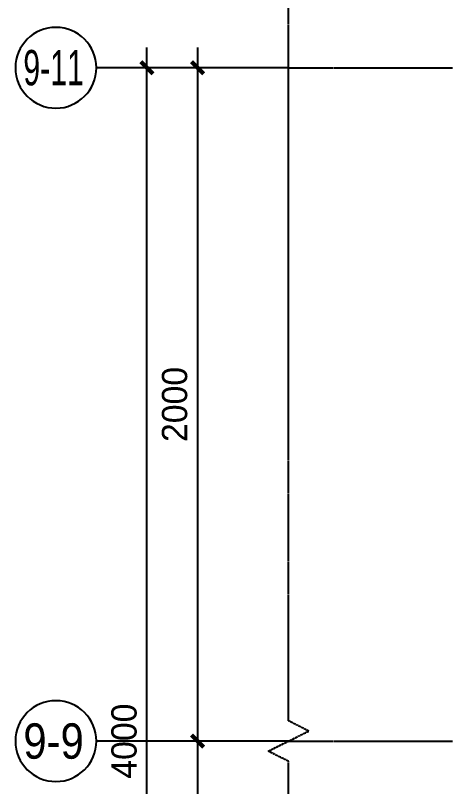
# Model space of a CAD drawing. Header units: millimetres. Extents: x 590 to 34010, y 590 to 7410.
# Drawn here: x 20590 to 21866, y 3865 to 6155 of the extents above; entities that cross this region are included whole.
import ezdxf
from ezdxf.enums import TextEntityAlignment as Align

# ---------------------------------------------------------------- set-up
doc = ezdxf.new("R2010")
doc.units = ezdxf.units.MM
doc.header["$PDMODE"] = 35
doc.linetypes.add('Pbo-Center', pattern=[9, 6, -1, 1, -1])
doc.layers.get('0').update_dxf_attribs({"color": 14})
doc.layers.get('DEFPOINTS').update_dxf_attribs({"color": 5})
for name, color, linetype in [('!PboGS-13Light-Center', 134, 'Pbo-Center'), ('!PboGS-Dim', 50, 'Continuous'), ('!PboPL-AxisNumber', 150, 'Continuous'), ('!PboPL-Grid', 124, 'Pbo-Center'), ('!PboPL-TXT25', 40, 'Continuous')]:
    doc.layers.add(name, color=color, linetype=linetype)
doc.styles.add('!PYH.V2008_EN', font='')
doc.styles.add('!赫思Norm', font='赫思StyleNormEN.SHX', dxfattribs={"width": 0.9, "bigfont": '赫思StyleDimTextCN.SHX'})
doc.styles.get('!PYH.V2008_EN').set_extended_font_data('赫思深化DWG.CN繁')
doc.dimstyles.new('!PboMS-30', dxfattribs={"dimscale": 30, "dimtxt": 2.5, "dimasz": 1.2, "dimexe": 2, "dimexo": 2, "dimgap": 1, "dimtad": 1, "dimdec": 0, "dimdsep": 46, "dimtxsty": '!PYH.V2008_EN', "dimblk": 'ARCHTICK', "dimcen": 1, "dimdle": 2, "dimclrd": 44, "dimclre": 44, "dimclrt": 256, "dimadec": 1, "dimazin": 2, "dimtfac": 1, "dimtdec": 0, "dimtix": 1, "dimtmove": 2, "dimatfit": 1, "dimldrblk": '!PYH_DIM.ARCHTICK', "dimfxl": 5, "dimfxlon": 1, "dimtolj": 1, "dimtzin": 0, "dimlwd": -1, "dimlwe": -1, "dimarcsym": 0})

# ---------------------------------------------------------------- blocks, each defined once
blk = doc.blocks.new('_ArchTick')
at = {"const_width": 0.35}
blk.add_lwpolyline([(0.5, 0.5), (-0.5, -0.5)], dxfattribs=at)
blk = doc.blocks.new('*D103')
at = {"layer": '!PboGS-Dim', "color": 44, "transparency": 16777216}
for p, q in [((20980, 1940), (20980, 6060)), ((21130, 6000), (20920, 6000)), ((21130, 2000), (20920, 2000))]:
    blk.add_line(p, q, dxfattribs=at)
at = {"layer": 'DEFPOINTS', "color": 0, "transparency": 16777216}
for p in [(20980, 6000), (21400, 6000), (21400, 2000)]:
    blk.add_point(p, dxfattribs=at)
at = {"layer": '!PboGS-Dim', "color": 44, "transparency": 16777216, "xscale": 36, "yscale": 36, "zscale": 36}
for p, rotation in [((20980, 6000), 90), ((20980, 2000), 270)]:
    blk.add_blockref('_ArchTick', p, dxfattribs=dict(at, rotation=rotation))
at = {"layer": '!PboGS-Dim', "transparency": 16777216, "insert": (20912.5, 4000), "char_height": 75, "attachment_point": 5, "rotation": 90, "style": '!PYH.V2008_EN'}
blk.add_mtext('\\A1;4000', dxfattribs=at)
blk = doc.blocks.new('!PYH_DIM.ARCHTICK')
blk.add_lwpolyline([(0, 0, 0, 0, 0), (-0.964, -1.149, 0.4, 0.25, 0), (0, 0, 0.25, 0.4, 0), (-0.964, 1.149, 0, 0, 0), (0, 0, 0, 0, 0), (-1.635, 0, 0, 0, 0)], format="xyseb")
blk = doc.blocks.new('!pbo_grid201706_blkSC')
blk.add_circle((0, 0), 4)
at = {"layer": '!PboPL-TXT25', "style": '!赫思Norm', "width": 1.599118}
blk.add_attdef('A', text='', height=3.5, dxfattribs=at).set_placement((-2.761, -1.652), (3.221, -1.652), align=Align.FIT)
blk = doc.blocks.new('*D94')
at = {"layer": '!PboGS-Dim', "color": 44, "transparency": 16777216}
for p, q in [((21130, 6060), (21130, 3940)), ((21280, 6000), (21070, 6000)), ((21280, 4000), (21070, 4000))]:
    blk.add_line(p, q, dxfattribs=at)
at = {"layer": 'DEFPOINTS', "color": 0, "transparency": 16777216}
for p in [(21400, 6000), (21130, 4000), (21400, 4000)]:
    blk.add_point(p, dxfattribs=at)
at = {"layer": '!PboGS-Dim', "color": 44, "transparency": 16777216, "xscale": 36, "yscale": 36, "zscale": 36}
for p, rotation in [((21130, 6000), 90), ((21130, 4000), 270)]:
    blk.add_blockref('_ArchTick', p, dxfattribs=dict(at, rotation=rotation))
at = {"layer": '!PboGS-Dim', "transparency": 16777216, "insert": (21062.5, 5000), "char_height": 75, "attachment_point": 5, "rotation": 90, "style": '!PYH.V2008_EN'}
blk.add_mtext('\\A1;2000', dxfattribs=at)
blk = doc.blocks.new('*D90')
at = {"layer": '!PboGS-Dim', "color": 44, "transparency": 16777216}
for p, q in [((21130, 4060), (21130, 1940)), ((21280, 4000), (21070, 4000)), ((21280, 2000), (21070, 2000))]:
    blk.add_line(p, q, dxfattribs=at)
at = {"layer": 'DEFPOINTS', "color": 0, "transparency": 16777216}
for p in [(21400, 4000), (21130, 2000), (21400, 2000)]:
    blk.add_point(p, dxfattribs=at)
at = {"layer": '!PboGS-Dim', "color": 44, "transparency": 16777216, "xscale": 36, "yscale": 36, "zscale": 36}
for p, rotation in [((21130, 4000), 90), ((21130, 2000), 270)]:
    blk.add_blockref('_ArchTick', p, dxfattribs=dict(at, rotation=rotation))
at = {"layer": '!PboGS-Dim', "transparency": 16777216, "insert": (21062.5, 3000), "char_height": 75, "attachment_point": 5, "rotation": 90, "style": '!PYH.V2008_EN'}
blk.add_mtext('\\A1;2000', dxfattribs=at)

msp = doc.modelspace()

# ---------------------------------------------------------------- linework, layer by layer
at = {"layer": '!PboGS-13Light-Center'}
msp.add_lwpolyline([(21400, 1400), (21400, 3940), (21340, 3970), (21460, 4030), (21400, 4060), (21400, 6600)], dxfattribs=at)
at = {"layer": '!PboPL-AxisNumber'}
for p, q in [((21400, 6000), (20830, 6000)), ((21400, 4000), (20830, 4000))]:
    msp.add_line(p, q, dxfattribs=at)
at = {"layer": '!PboPL-Grid'}
for points in [[(21400, 6000), (33200, 6000)], [(21400, 4000), (33200, 4000)]]:
    msp.add_lwpolyline(points, dxfattribs=at)

# ---------------------------------------------------------------- block references
at = {"layer": '!PboPL-AxisNumber'}
ref = msp.add_blockref('!pbo_grid201706_blkSC', (20710, 6000), dxfattribs=dict(at, xscale=-30, yscale=30, zscale=30))
ref.add_attrib('A', '9-11', dxfattribs={"layer": '!PboPL-TXT25', "height": 105, "style": '!PYH.V2008_EN', "width": 0.603926}).set_placement((20613.4, 5947.8), (20792.8, 5947.8), align=Align.FIT)
ref = msp.add_blockref('!pbo_grid201706_blkSC', (20710, 4000), dxfattribs=dict(at, xscale=-30, yscale=30, zscale=30))
ref.add_attrib('A', '9-9', dxfattribs={"layer": '!PboPL-TXT25', "height": 105, "style": '!PYH.V2008_EN', "width": 0.722892}).set_placement((20613.4, 3947.8), (20792.8, 3947.8), align=Align.FIT)

# ---------------------------------------------------------------- dimensions: what is measured, and where the dimension line sits
at = {"layer": '!PboGS-Dim'}
for base, p1, p2, angle, picture, middle in [((20980, 6000), (21400, 2000), (21400, 6000), 90, '*D103', (20912.5, 4000)), ((21130, 4000), (21400, 6000), (21400, 4000), 270, '*D94', (21062.5, 5000)), ((21130, 2000), (21400, 4000), (21400, 2000), 270, '*D90', (21062.5, 3000))]:
    dim = msp.add_linear_dim(base=base, p1=p1, p2=p2, angle=angle, dimstyle='!PboMS-30', dxfattribs=at)
    dim.commit()
    dim.dimension.update_dxf_attribs({"geometry": picture, "text_midpoint": middle})

doc.saveas('drawing.dxf')
